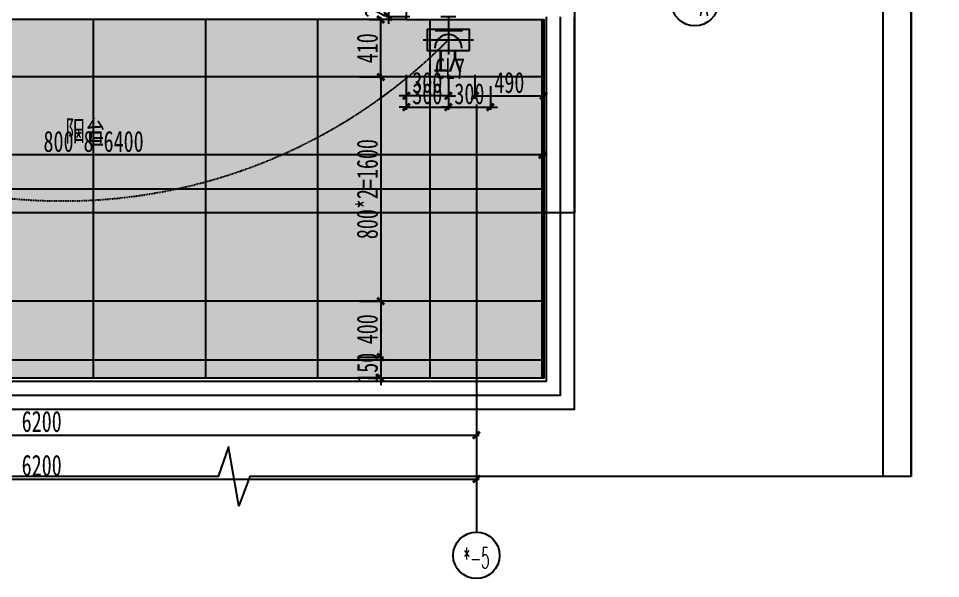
# Model space of a CAD drawing. Extents: x -255202 to 66368, y -6372500 to 603.
# Drawn here: x -31694 to -25118, y -3269296 to -3265299 of the extents above; entities that cross this region are included whole.
import ezdxf
from ezdxf.enums import TextEntityAlignment as Align

# ---------------------------------------------------------------- set-up
doc = ezdxf.new("R2010")
doc.units = 0
doc.header["$LTSCALE"] = 10
doc.header["$MEASUREMENT"] = 0
for name, pattern in [('ABOVE', [0.4, 0.2, -0.2]), ('CONTINOUS', [0]), ('DASH', [0.35, 0.25, -0.1]), ('DOTE', [2.42, 2, -0.2, 0.02, -0.2]), ('L~1D$0$DASH', [0.35, 0.25, -0.1])]:
    doc.linetypes.add(name, pattern=pattern)
for name, color, linetype in [('A-DIM（轴号轴线尺寸）', 3, 'Continuous'), ('A-LINE-1（落差看线）', 31, 'Continuous'), ('A-MARK（制图符号）', 8, 'Continuous'), ('A-TEXT（房间空间名称）', 67, 'Continuous'), ('A-WIND（门窗）', 8, 'Continuous'), ('A-墙体完成面', 15, 'Continuous'), ('AXIS_TEXT', 7, 'Continuous'), ('D-地面材料', 250, 'Continuous'), ('DIM-地面材质放线', 149, 'Continuous'), ('DIM-开关定位', 149, 'Continuous'), ('DIM-插座定位', 146, 'Continuous'), ('DIM-灯具定位', 149, 'Continuous'), ('DIM【标注】', 149, 'Continuous'), ('E-插座示意', 34, 'Continuous'), ('G-BEAM', 4, 'DASH'), ('G-BEAM_CON', 4, 'Continuous'), ('T-灯具、灯带', 13, 'Continuous'), ('墙体定位图', 7, 'Continuous'), ('院墙（一层看线）', 8, 'Continuous')]:
    doc.layers.add(name, color=color, linetype=linetype)
doc.styles.add('_TCH_AXIS', font='COMPLEX', dxfattribs={"bigfont": 'GBCBIG'})
doc.styles.add('COMPLEX', font='COMPLEX')
doc.styles.add('宋体', font='', dxfattribs={"width": 0.8})
doc.styles.add('样式222', font='', dxfattribs={"width": 0.7})
doc.styles.add('细黑体', font='', dxfattribs={"width": 0.7})
doc.styles.get('宋体').set_extended_font_data('STXihei')
doc.styles.get('样式222').set_extended_font_data('STXihei')
doc.styles.get('细黑体').set_extended_font_data('STXihei')
doc.dimstyles.new('DK-50', dxfattribs={"dimscale": 50, "dimtxt": 3, "dimasz": 1, "dimexe": 0.4, "dimexo": 0.4, "dimgap": 0.4, "dimtad": 1, "dimtoh": 1, "dimdec": 0, "dimrnd": 5, "dimdsep": 46, "dimtxsty": '样式222', "dimblk": 'ARCHTICK', "dimcen": 3, "dimdle": 0.4, "dimclrd": 149, "dimclre": 149, "dimclrt": 149, "dimadec": 0, "dimazin": 0, "dimtfac": 1, "dimtdec": 0, "dimtix": 1, "dimtmove": 2, "dimatfit": 3, "dimldrblk": 'ARCHTICK', "dimfxl": 3, "dimfxlon": 1, "dimtvp": 1, "dimtolj": 1, "dimtzin": 0, "dimarcsym": 0})

# ---------------------------------------------------------------- blocks, each defined once
blk = doc.blocks.new('fddfd')
at = {"layer": 'G-BEAM'}
blk.add_lwpolyline([(134224, -959.6), (134824.1, -959.6), (134824.1, -3859.6), (127823.9, -3859.6)], dxfattribs=at)
blk = doc.blocks.new('_ArchTick')
at = {"color": 0, "linetype": 'ByBlock', "const_width": 0.4}
blk.add_lwpolyline([(-0.5, -0.5), (0.5, 0.5)], dxfattribs=at)
blk = doc.blocks.new('*D511')
at = {"layer": 'Defpoints', "color": 0, "transparency": 16777216}
for p in [(-34357.9, -3266101.8), (-27957.9, -3266101.8), (-34357.9, -3266272.5)]:
    blk.add_point(p, dxfattribs=at)
at = {"layer": 'DIM-地面材质放线', "color": 149, "lineweight": -2, "transparency": 16777216}
for p, q in [((-34357.9, -3266122.5), (-34357.9, -3266292.5)), ((-27957.9, -3266122.5), (-27957.9, -3266292.5)), ((-27937.9, -3266272.5), (-34377.9, -3266272.5))]:
    blk.add_line(p, q, dxfattribs=at)
at = {"layer": 'DIM-地面材质放线', "color": 149, "lineweight": -2, "transparency": 16777216, "xscale": 50, "yscale": 50, "zscale": 50}
for p, rotation in [((-34357.9, -3266272.5), 180.0000005098546), ((-27957.9, -3266272.5), 5.098546385085001e-07)]:
    blk.add_blockref('_ArchTick', p, dxfattribs=dict(at, rotation=rotation))
at = {"layer": 'DIM-地面材质放线', "color": 149, "transparency": 16777216, "insert": (-31157.9, -3266177.5), "char_height": 150, "attachment_point": 5, "rotation": 0, "style": '样式222'}
blk.add_mtext('\\A1;800*8=6400', dxfattribs=at)
blk = doc.blocks.new('*D512')
at = {"layer": 'Defpoints', "color": 0, "transparency": 16777216}
for p in [(-29318.4, -3265717), (-29318.4, -3267317), (-29110.5, -3267317)]:
    blk.add_point(p, dxfattribs=at)
at = {"layer": 'DIM-地面材质放线', "color": 149, "lineweight": -2, "transparency": 16777216}
for p, q in [((-29110.5, -3265697), (-29110.5, -3267337)), ((-29260.5, -3265717), (-29090.5, -3265717)), ((-29260.5, -3267317), (-29090.5, -3267317))]:
    blk.add_line(p, q, dxfattribs=at)
at = {"layer": 'DIM-地面材质放线', "color": 149, "lineweight": -2, "transparency": 16777216, "xscale": 50, "yscale": 50, "zscale": 50}
for p, rotation in [((-29110.5, -3265717), 90), ((-29110.5, -3267317), 270)]:
    blk.add_blockref('_ArchTick', p, dxfattribs=dict(at, rotation=rotation))
at = {"layer": 'DIM-地面材质放线', "color": 149, "transparency": 16777216, "insert": (-29205.5, -3266517), "char_height": 150, "attachment_point": 5, "rotation": 90, "style": '样式222'}
blk.add_mtext('\\A1;800*2=1600', dxfattribs=at)
blk = doc.blocks.new('A$C575336CE')
h = blk.add_hatch(color=0)
edge = h.paths.add_edge_path()
edge.add_line((1.4, 90.3), (87.4, 90.3))
edge.add_ellipse((44.4, 90.3), major_axis=(-30.4, 30.4), ratio=1, start_angle=45, end_angle=225, ccw=False)
at = {"color": 0}
for p, q in [((0, 36.2), (86, 36.2)), ((44.4, 0), (44.4, 47.3))]:
    blk.add_line(p, q, dxfattribs=at)
blk.add_arc((44.4, 90.3), 43, 180, 0, dxfattribs=at)
at = {"color": 0, "style": '宋体'}
blk.add_attdef('S', text='', height=84, dxfattribs=at).set_placement((102.6, 76.1), align=Align.BOTTOM_CENTER)
blk = doc.blocks.new('A$C7E17796C')
at = {"layer": 'T-灯具、灯带'}
for p, q in [((60, 0), (60, 270)), ((240, 165), (-120, 165)), ((7.5, 0), (112.5, 0))]:
    blk.add_line(p, q, dxfattribs=at)
blk.add_lwpolyline([(-90, 240), (-90, 90), (210, 90), (210, 240)], close=True, dxfattribs=at)
blk = doc.blocks.new('*D1103')
at = {"layer": 'Defpoints', "color": 0, "transparency": 16777216}
for p in [(-28927.9, -3265287), (-28627.9, -3265287), (-28627.9, -3265932.2)]:
    blk.add_point(p, dxfattribs=at)
at = {"layer": 'DIM-灯具定位', "color": 149, "lineweight": -2, "transparency": 16777216}
for p, q in [((-28927.9, -3265782.2), (-28927.9, -3265952.2)), ((-28627.9, -3265782.2), (-28627.9, -3265952.2)), ((-28927.9, -3265932.2), (-28977.9, -3265932.2)), ((-28927.9, -3265932.2), (-28627.9, -3265932.2)), ((-28627.9, -3265932.2), (-28577.9, -3265932.2))]:
    blk.add_line(p, q, dxfattribs=at)
at = {"layer": 'DIM-灯具定位', "color": 149, "lineweight": -2, "transparency": 16777216, "xscale": 50, "yscale": 50, "zscale": 50}
blk.add_blockref('_ArchTick', (-28927.9, -3265932.2), dxfattribs=at)
at = {"layer": 'DIM-灯具定位', "color": 149, "lineweight": -2, "transparency": 16777216, "xscale": 50, "yscale": 50, "zscale": 50, "rotation": 180}
blk.add_blockref('_ArchTick', (-28627.9, -3265932.2), dxfattribs=at)
at = {"layer": 'DIM-灯具定位', "color": 149, "transparency": 16777216, "insert": (-28777.9, -3265837.2), "char_height": 150, "attachment_point": 5, "style": '样式222'}
blk.add_mtext('\\A1;300', dxfattribs=at)
blk = doc.blocks.new('*D1104')
at = {"layer": 'Defpoints', "color": 0, "transparency": 16777216}
for p in [(-28627.9, -3265287), (-28327.9, -3265287), (-28327.9, -3265932.2)]:
    blk.add_point(p, dxfattribs=at)
at = {"layer": 'DIM-灯具定位', "color": 149, "lineweight": -2, "transparency": 16777216}
for p, q in [((-28627.9, -3265782.2), (-28627.9, -3265952.2)), ((-28327.9, -3265782.2), (-28327.9, -3265952.2)), ((-28627.9, -3265932.2), (-28677.9, -3265932.2)), ((-28627.9, -3265932.2), (-28327.9, -3265932.2)), ((-28327.9, -3265932.2), (-28277.9, -3265932.2))]:
    blk.add_line(p, q, dxfattribs=at)
at = {"layer": 'DIM-灯具定位', "color": 149, "lineweight": -2, "transparency": 16777216, "xscale": 50, "yscale": 50, "zscale": 50}
blk.add_blockref('_ArchTick', (-28627.9, -3265932.2), dxfattribs=at)
at = {"layer": 'DIM-灯具定位', "color": 149, "lineweight": -2, "transparency": 16777216, "xscale": 50, "yscale": 50, "zscale": 50, "rotation": 180}
blk.add_blockref('_ArchTick', (-28327.9, -3265932.2), dxfattribs=at)
at = {"layer": 'DIM-灯具定位', "color": 149, "transparency": 16777216, "insert": (-28477.9, -3265837.2), "char_height": 150, "attachment_point": 5, "style": '样式222'}
blk.add_mtext('\\A1;300', dxfattribs=at)
blk = doc.blocks.new('*D1106')
at = {"layer": 'Defpoints', "color": 0, "transparency": 16777216}
for p in [(-28927.9, -3265307), (-28627.9, -3265307), (-28927.9, -3265852)]:
    blk.add_point(p, dxfattribs=at)
at = {"layer": 'DIM-插座定位', "color": 149, "lineweight": -2, "transparency": 16777216}
for p, q in [((-28927.9, -3265702), (-28927.9, -3265872)), ((-28627.9, -3265702), (-28627.9, -3265872)), ((-28927.9, -3265852), (-28977.9, -3265852)), ((-28627.9, -3265852), (-28927.9, -3265852)), ((-28627.9, -3265852), (-28577.9, -3265852))]:
    blk.add_line(p, q, dxfattribs=at)
at = {"layer": 'DIM-插座定位', "color": 149, "lineweight": -2, "transparency": 16777216, "xscale": 50, "yscale": 50, "zscale": 50}
blk.add_blockref('_ArchTick', (-28927.9, -3265852), dxfattribs=at)
at = {"layer": 'DIM-插座定位', "color": 149, "lineweight": -2, "transparency": 16777216, "xscale": 50, "yscale": 50, "zscale": 50, "rotation": 180}
blk.add_blockref('_ArchTick', (-28627.9, -3265852), dxfattribs=at)
at = {"layer": 'DIM-插座定位', "color": 149, "transparency": 16777216, "insert": (-28777.9, -3265757), "char_height": 150, "attachment_point": 5, "style": '样式222'}
blk.add_mtext('\\A1;300', dxfattribs=at)
blk = doc.blocks.new('*D1107')
at = {"layer": 'Defpoints', "color": 0, "transparency": 16777216}
for p in [(-28437.9, -3265307), (-27947.9, -3265307), (-27947.9, -3265852)]:
    blk.add_point(p, dxfattribs=at)
at = {"layer": 'DIM-插座定位', "color": 149, "lineweight": -2, "transparency": 16777216}
for p, q in [((-28437.9, -3265702), (-28437.9, -3265872)), ((-27947.9, -3265702), (-27947.9, -3265872)), ((-28457.9, -3265852), (-27927.9, -3265852))]:
    blk.add_line(p, q, dxfattribs=at)
at = {"layer": 'DIM-插座定位', "color": 149, "lineweight": -2, "transparency": 16777216, "xscale": 50, "yscale": 50, "zscale": 50, "rotation": 180}
blk.add_blockref('_ArchTick', (-28437.9, -3265852), dxfattribs=at)
at = {"layer": 'DIM-插座定位', "color": 149, "lineweight": -2, "transparency": 16777216, "xscale": 50, "yscale": 50, "zscale": 50}
blk.add_blockref('_ArchTick', (-27947.9, -3265852), dxfattribs=at)
at = {"layer": 'DIM-插座定位', "color": 149, "transparency": 16777216, "insert": (-28192.9, -3265757), "char_height": 150, "attachment_point": 5, "style": '样式222'}
blk.add_mtext('\\A1;490', dxfattribs=at)
blk = doc.blocks.new('*D1120')
at = {"layer": 'Defpoints', "color": 0, "transparency": 16777216}
for p in [(-28793.9, -3265087), (-29053.7, -3265287), (-28793.9, -3265287)]:
    blk.add_point(p, dxfattribs=at)
at = {"layer": '墙体定位图', "color": 149, "lineweight": -2, "transparency": 16777216}
for p, q in [((-29053.7, -3265087), (-29053.7, -3265037)), ((-28903.7, -3265087), (-29073.7, -3265087)), ((-29053.7, -3265087), (-29053.7, -3265287)), ((-28903.7, -3265287), (-29073.7, -3265287)), ((-29053.7, -3265287), (-29053.7, -3265337))]:
    blk.add_line(p, q, dxfattribs=at)
at = {"layer": '墙体定位图', "color": 149, "lineweight": -2, "transparency": 16777216, "xscale": 50, "yscale": 50, "zscale": 50}
for p, rotation in [((-29053.7, -3265087), 270), ((-29053.7, -3265287), 90)]:
    blk.add_blockref('_ArchTick', p, dxfattribs=dict(at, rotation=rotation))
at = {"layer": '墙体定位图', "color": 149, "transparency": 16777216, "insert": (-29148.7, -3265187), "char_height": 150, "attachment_point": 5, "rotation": 90, "style": '样式222'}
blk.add_mtext('\\A1;200', dxfattribs=at)
blk = doc.blocks.new('*D1152')
at = {"layer": 'Defpoints', "color": 0, "transparency": 16777216}
for p in [(-29318.4, -3267717), (-29219.7, -3267867), (-29110.5, -3267867)]:
    blk.add_point(p, dxfattribs=at)
at = {"layer": 'DIM-地面材质放线', "color": 149, "lineweight": -2, "transparency": 16777216}
for p, q in [((-29110.5, -3267717), (-29110.5, -3267667)), ((-29260.5, -3267717), (-29090.5, -3267717)), ((-29110.5, -3267717), (-29110.5, -3267867)), ((-29199.7, -3267867), (-29090.5, -3267867)), ((-29110.5, -3267867), (-29110.5, -3267917))]:
    blk.add_line(p, q, dxfattribs=at)
at = {"layer": 'DIM-地面材质放线', "color": 149, "lineweight": -2, "transparency": 16777216, "xscale": 50, "yscale": 50, "zscale": 50}
for p, rotation in [((-29110.5, -3267717), 270), ((-29110.5, -3267867), 90)]:
    blk.add_blockref('_ArchTick', p, dxfattribs=dict(at, rotation=rotation))
at = {"layer": 'DIM-地面材质放线', "color": 149, "transparency": 16777216, "insert": (-29205.5, -3267792), "char_height": 150, "attachment_point": 5, "rotation": 90, "style": '样式222'}
blk.add_mtext('\\A1;150', dxfattribs=at)
blk = doc.blocks.new('*D1157')
at = {"layer": 'Defpoints', "color": 0, "transparency": 16777216}
for p in [(-29214.2, -3265307), (-29110.5, -3265307), (-29318.4, -3265717)]:
    blk.add_point(p, dxfattribs=at)
at = {"layer": 'DIM-地面材质放线', "color": 149, "lineweight": -2, "transparency": 16777216}
for p, q in [((-29110.5, -3265737), (-29110.5, -3265287)), ((-29194.2, -3265307), (-29090.5, -3265307)), ((-29260.5, -3265717), (-29090.5, -3265717))]:
    blk.add_line(p, q, dxfattribs=at)
at = {"layer": 'DIM-地面材质放线', "color": 149, "lineweight": -2, "transparency": 16777216, "xscale": 50, "yscale": 50, "zscale": 50}
for p, rotation in [((-29110.5, -3265307), 90), ((-29110.5, -3265717), 270)]:
    blk.add_blockref('_ArchTick', p, dxfattribs=dict(at, rotation=rotation))
at = {"layer": 'DIM-地面材质放线', "color": 149, "transparency": 16777216, "insert": (-29205.5, -3265512), "char_height": 150, "attachment_point": 5, "rotation": 90, "style": '样式222'}
blk.add_mtext('\\A1;410', dxfattribs=at)
blk = doc.blocks.new('*D1158')
at = {"layer": 'Defpoints', "color": 0, "transparency": 16777216}
for p in [(-29318.4, -3267317), (-29260.5, -3267717), (-29110.5, -3267717)]:
    blk.add_point(p, dxfattribs=at)
at = {"layer": 'DIM-地面材质放线', "color": 149, "lineweight": -2, "transparency": 16777216}
for p, q in [((-29260.5, -3267317), (-29090.5, -3267317)), ((-29110.5, -3267297), (-29110.5, -3267737)), ((-29240.5, -3267717), (-29090.5, -3267717))]:
    blk.add_line(p, q, dxfattribs=at)
at = {"layer": 'DIM-地面材质放线', "color": 149, "lineweight": -2, "transparency": 16777216, "xscale": 50, "yscale": 50, "zscale": 50}
for p, rotation in [((-29110.5, -3267317), 90), ((-29110.5, -3267717), 270)]:
    blk.add_blockref('_ArchTick', p, dxfattribs=dict(at, rotation=rotation))
at = {"layer": 'DIM-地面材质放线', "color": 149, "transparency": 16777216, "insert": (-29205.5, -3267517), "char_height": 150, "attachment_point": 5, "rotation": 90, "style": '样式222'}
blk.add_mtext('\\A1;400', dxfattribs=at)
blk = doc.blocks.new('_AXISO')
blk.add_circle((0, 0), 0.5)
at = {"layer": 'AXIS_TEXT', "style": 'COMPLEX', "width": 1.041667}
blk.add_attdef('A', text='', height=0.56, dxfattribs=at).set_placement((-0.25, -0.28), (0.25, -0.28), align=Align.FIT)
blk = doc.blocks.new('*D1162')
at = {"layer": 'Defpoints', "color": 0, "transparency": 16777216}
for p in [(-107486.6, -3198171.8), (-101286.6, -3198171.8), (-101286.6, -3200583.2)]:
    blk.add_point(p, dxfattribs=at)
at = {"layer": 'DIM【标注】', "color": 149, "lineweight": -2, "transparency": 16777216}
for p, q in [((-107486.6, -3200433.2), (-107486.6, -3200603.2)), ((-101286.6, -3200433.2), (-101286.6, -3200603.2)), ((-107506.6, -3200583.2), (-101266.6, -3200583.2))]:
    blk.add_line(p, q, dxfattribs=at)
at = {"layer": 'DIM【标注】', "color": 149, "lineweight": -2, "transparency": 16777216, "xscale": 50, "yscale": 50, "zscale": 50, "rotation": 180}
blk.add_blockref('_ArchTick', (-107486.6, -3200583.2), dxfattribs=at)
at = {"layer": 'DIM【标注】', "color": 149, "lineweight": -2, "transparency": 16777216, "xscale": 50, "yscale": 50, "zscale": 50}
blk.add_blockref('_ArchTick', (-101286.6, -3200583.2), dxfattribs=at)
at = {"layer": 'DIM【标注】', "color": 149, "transparency": 16777216, "insert": (-104386.6, -3200486.4), "char_height": 150, "attachment_point": 5, "style": '样式222'}
blk.add_mtext('\\A1;6200', dxfattribs=at)
blk = doc.blocks.new('*D1163')
at = {"layer": 'Defpoints', "color": 0, "transparency": 16777216}
for p in [(-107486.6, -3198171.8), (-101286.6, -3198171.8), (-101286.6, -3200270.3)]:
    blk.add_point(p, dxfattribs=at)
at = {"layer": 'DIM【标注】', "color": 149, "lineweight": -2, "transparency": 16777216}
for p, q in [((-107486.6, -3200120.3), (-107486.6, -3200290.3)), ((-101286.6, -3200120.3), (-101286.6, -3200290.3)), ((-107506.6, -3200270.3), (-101266.6, -3200270.3))]:
    blk.add_line(p, q, dxfattribs=at)
at = {"layer": 'DIM【标注】', "color": 149, "lineweight": -2, "transparency": 16777216, "xscale": 50, "yscale": 50, "zscale": 50, "rotation": 180}
blk.add_blockref('_ArchTick', (-107486.6, -3200270.3), dxfattribs=at)
at = {"layer": 'DIM【标注】', "color": 149, "lineweight": -2, "transparency": 16777216, "xscale": 50, "yscale": 50, "zscale": 50}
blk.add_blockref('_ArchTick', (-101286.6, -3200270.3), dxfattribs=at)
at = {"layer": 'DIM【标注】', "color": 149, "transparency": 16777216, "insert": (-104386.6, -3200173.5), "char_height": 150, "attachment_point": 5, "style": '样式222'}
blk.add_mtext('\\A1;6200', dxfattribs=at)
blk = doc.blocks.new('bz2')
at = {"layer": 'DIM【标注】'}
blk.add_line((-101286.6, -3197910.4), (-101286.6, -3200962.4), dxfattribs=at)
ref = blk.add_blockref('_AXISO', (-99729.1, -3197184.5), dxfattribs=dict(at, xscale=331.2, yscale=331.2, zscale=331.2))
ref.add_attrib('A', '*-A', dxfattribs={"layer": 'A-DIM（轴号轴线尺寸）', "height": 150, "style": '_TCH_AXIS', "width": 0.437162}).set_placement((-99822.7, -3197278.2), (-99635.4, -3197278.2), align=Align.FIT)
ref = blk.add_blockref('_AXISO', (-101286.6, -3201128), dxfattribs=dict(at, xscale=331.2, yscale=331.2, zscale=331.2))
ref.add_attrib('A', '*-5', dxfattribs={"layer": 'A-DIM（轴号轴线尺寸）', "height": 150, "style": '_TCH_AXIS', "width": 0.468388}).set_placement((-101380.3, -3201221.7), (-101192.9, -3201221.7), align=Align.FIT)
for distance, picture, middle in [(-2411.4, '*D1162', (-104386.6, -3200486.4)), (-2098.5, '*D1163', (-104386.6, -3200173.5))]:
    dim = blk.add_aligned_dim(p1=(-107486.6, -3198171.8), p2=(-101286.6, -3198171.8), distance=distance, dimstyle='DK-50', dxfattribs=at)
    dim.commit()
    dim.dimension.update_dxf_attribs({"geometry": picture, "text_midpoint": middle})

msp = doc.modelspace()

# ---------------------------------------------------------------- hatches: boundary and pattern name
at = {"layer": 'D-地面材料'}
h = msp.add_hatch(dxfattribs=at)
h.set_pattern_fill('DOTS', color=250, scale=500, style=0, double=1)
h.set_pattern_definition([(0, (-35107.865, -3267867.022), (15.625, 31.25), [0, -31.25])])
h.paths.add_polyline_path([(-34277.9, -3265537), (-34227.5, -3265307), (-27947.9, -3265307), (-27947.9, -3267867), (-34507.9, -3267867), (-34527.9, -3265537)])

# ---------------------------------------------------------------- linework, layer by layer
at = {"layer": 'A-LINE-1（落差看线）', "linetype": 'L~1D$0$DASH'}
msp.add_line((-27727.7, -3266687), (-34527.9, -3266687), dxfattribs=at)
at = {"layer": 'A-MARK（制图符号）', "color": 250}
for points in [[(-25313.9, -3251256.6), (-25327.9, -3260591.5), (-25537.9, -3260667.9), (-25117.9, -3260742), (-25327.9, -3260816.5), (-25327.9, -3268567.2)], [(-25327.9, -3268567.2), (-30044.6, -3268567.2), (-30121, -3268777.2), (-30195.1, -3268357.2), (-30269.6, -3268567.2), (-34727.9, -3268567.2)]]:
    msp.add_lwpolyline(points, dxfattribs=at)
at = {"layer": 'A-WIND（门窗）'}
for points in [[(-34527.9, -3268087), (-27727.9, -3268087), (-27727.9, -3265287)], [(-34527.9, -3267987), (-27827.9, -3267987), (-27827.9, -3265287)], [(-34527.9, -3267887), (-27927.9, -3267887), (-27927.9, -3265287)]]:
    msp.add_lwpolyline(points, dxfattribs=at)
at = {"layer": 'A-墙体完成面'}
msp.add_line((-28927.9, -3265066.1), (-28927.9, -3265307), dxfattribs=at)
msp.add_lwpolyline([(-28927.9, -3265307), (-27947.9, -3265307), (-27947.9, -3267867), (-34507.9, -3267867), (-34507.9, -3265537)], dxfattribs=at)
at = {"layer": 'D-地面材料'}
for p, q in [((-31157.9, -3267867), (-31157.9, -3265307)), ((-30357.9, -3267867), (-30357.9, -3265307)), ((-29557.9, -3267867), (-29557.9, -3265307)), ((-28757.9, -3267867), (-28757.9, -3265307)), ((-27957.9, -3267867), (-27957.9, -3265307)), ((-27957.2, -3265717), (-34507.2, -3265717)), ((-27955.7, -3266517), (-34505.7, -3266517)), ((-27954.1, -3267317), (-34504.1, -3267317))]:
    msp.add_line(p, q, dxfattribs=at)
at = {"layer": 'D-地面材料', "color": 149}
msp.add_lwpolyline([(-28927.9, -3265307), (-33927.9, -3265307), (-33927.9, -3265066.1), (-28927.9, -3265066.1)], close=True, dxfattribs=at)
for points in [[(-27947.9, -3267867), (-34507.9, -3267867), (-34507.9, -3265517)], [(-27947.9, -3267737), (-34357.9, -3267737), (-34357.9, -3265537)]]:
    msp.add_lwpolyline(points, dxfattribs=at)
at = {"layer": 'DIM-开关定位', "color": 36, "linetype": 'ABOVE', "ltscale": 0.5}
msp.add_arc((-31377.9, -3262738.1), 3863.7, 224.62191, 315.37809, dxfattribs=at)
at = {"layer": '院墙（一层看线）'}
for p, q in [((-25527.9, -3268567.2), (-25527.9, -3253087)), ((-25327.9, -3268567.2), (-25327.9, -3253087)), ((-25327.9, -3268567.2), (-25527.9, -3268567.2))]:
    msp.add_line(p, q, dxfattribs=at)

# ---------------------------------------------------------------- block references
at = {"layer": 'DIM【标注】'}
msp.add_blockref('bz2', (72858.7, -68002.5), dxfattribs=at)
at = {"layer": 'E-插座示意', "linetype": 'ByBlock', "lineweight": -2}
ref = msp.add_blockref('A$C575336CE', (-28528, -3265307), dxfattribs=dict(at, xscale=2.25, yscale=2.25, zscale=2.25, rotation=180))
ref.add_attrib('S', 'YT', dxfattribs={"layer": '0', "color": 0, "height": 150, "rotation": 180, "style": '宋体'}).set_placement((-28631.1, -3265482.9), align=Align.BOTTOM_CENTER)
at = {"layer": 'G-BEAM_CON', "linetype": 'CONTINOUS'}
msp.add_blockref('fddfd', (-162551.8, -3262827.4), dxfattribs=at)
at = {"layer": 'T-灯具、灯带', "linetype": 'ByBlock', "extrusion": (0, 0, -1), "xscale": -1, "zscale": -1, "rotation": 180}
msp.add_blockref('A$C7E17796C', (28567.9, -3265287), dxfattribs=at)

# ---------------------------------------------------------------- texts
at = {"layer": 'A-TEXT（房间空间名称）', "style": '细黑体', "width": 0.7}
msp.add_text('阳台', height=150, rotation=360, dxfattribs=at).set_placement((-31360.5, -3266175.7))
at = {"layer": 'T-灯具、灯带', "linetype": 'DOTE', "ltscale": 0.3, "style": '细黑体', "width": 0.7}
msp.add_text('CL7', height=150, dxfattribs=at).set_placement((-28723.4, -3265731.6))

# ---------------------------------------------------------------- dimensions: what is measured, and where the dimension line sits
at = {"layer": 'DIM-地面材质放线', "color": 1}
for base, p1, p2, picture, middle in [((-29110.5, -3265307), (-29318.4, -3265717), (-29214.2, -3265307), '*D1157', (-29205.5, -3265512)), ((-29110.5, -3267717), (-29318.4, -3267317), (-29260.5, -3267717), '*D1158', (-29205.5, -3267517)), ((-29110.5, -3267867), (-29318.4, -3267717), (-29219.7, -3267867), '*D1152', (-29205.5, -3267792))]:
    dim = msp.add_linear_dim(base=base, p1=p1, p2=p2, angle=90, dimstyle='DK-50', dxfattribs=at)
    dim.commit()
    dim.dimension.update_dxf_attribs({"geometry": picture, "text_midpoint": middle})
at = {"layer": 'DIM-地面材质放线'}
for p1, p2, distance, text, picture, middle in [((-29318.4, -3265717), (-29318.4, -3267317), 207.9, '800*2=<>', '*D512', (-29205.5, -3266517)), ((-27957.9, -3266101.8), (-34357.9, -3266101.8), 170.7, '800*8=<>', '*D511', (-31157.9, -3266177.5))]:
    dim = msp.add_aligned_dim(p1=p1, p2=p2, distance=distance, text=text, dimstyle='DK-50', dxfattribs=at)
    dim.commit()
    dim.dimension.update_dxf_attribs({"geometry": picture, "text_midpoint": middle})
at = {"layer": 'DIM-插座定位', "color": 2}
for base, p1, p2, picture, middle in [((-28927.9, -3265852), (-28627.9, -3265307), (-28927.9, -3265307), '*D1106', (-28777.9, -3265757)), ((-27947.9, -3265852), (-28437.9, -3265307), (-27947.9, -3265307), '*D1107', (-28192.9, -3265757))]:
    dim = msp.add_linear_dim(base=base, p1=p1, p2=p2, angle=180, dimstyle='DK-50', dxfattribs=at)
    dim.commit()
    dim.dimension.update_dxf_attribs({"geometry": picture, "text_midpoint": middle})
at = {"layer": 'DIM-灯具定位', "color": 6}
for base, p1, p2, picture, middle in [((-28627.9, -3265932.2), (-28927.9, -3265287), (-28627.9, -3265287), '*D1103', (-28777.9, -3265837.2)), ((-28327.9, -3265932.2), (-28627.9, -3265287), (-28327.9, -3265287), '*D1104', (-28477.9, -3265837.2))]:
    dim = msp.add_linear_dim(base=base, p1=p1, p2=p2, angle=180, dimstyle='DK-50', dxfattribs=at)
    dim.commit()
    dim.dimension.update_dxf_attribs({"geometry": picture, "text_midpoint": middle})
at = {"layer": '墙体定位图', "color": 2}
dim = msp.add_linear_dim(base=(-29053.7, -3265287), p1=(-28793.9, -3265087), p2=(-28793.9, -3265287), angle=90, dimstyle='DK-50', dxfattribs=at)
dim.commit()
dim.dimension.update_dxf_attribs({"geometry": '*D1120', "text_midpoint": (-29148.7, -3265187)})

doc.saveas('drawing.dxf')
